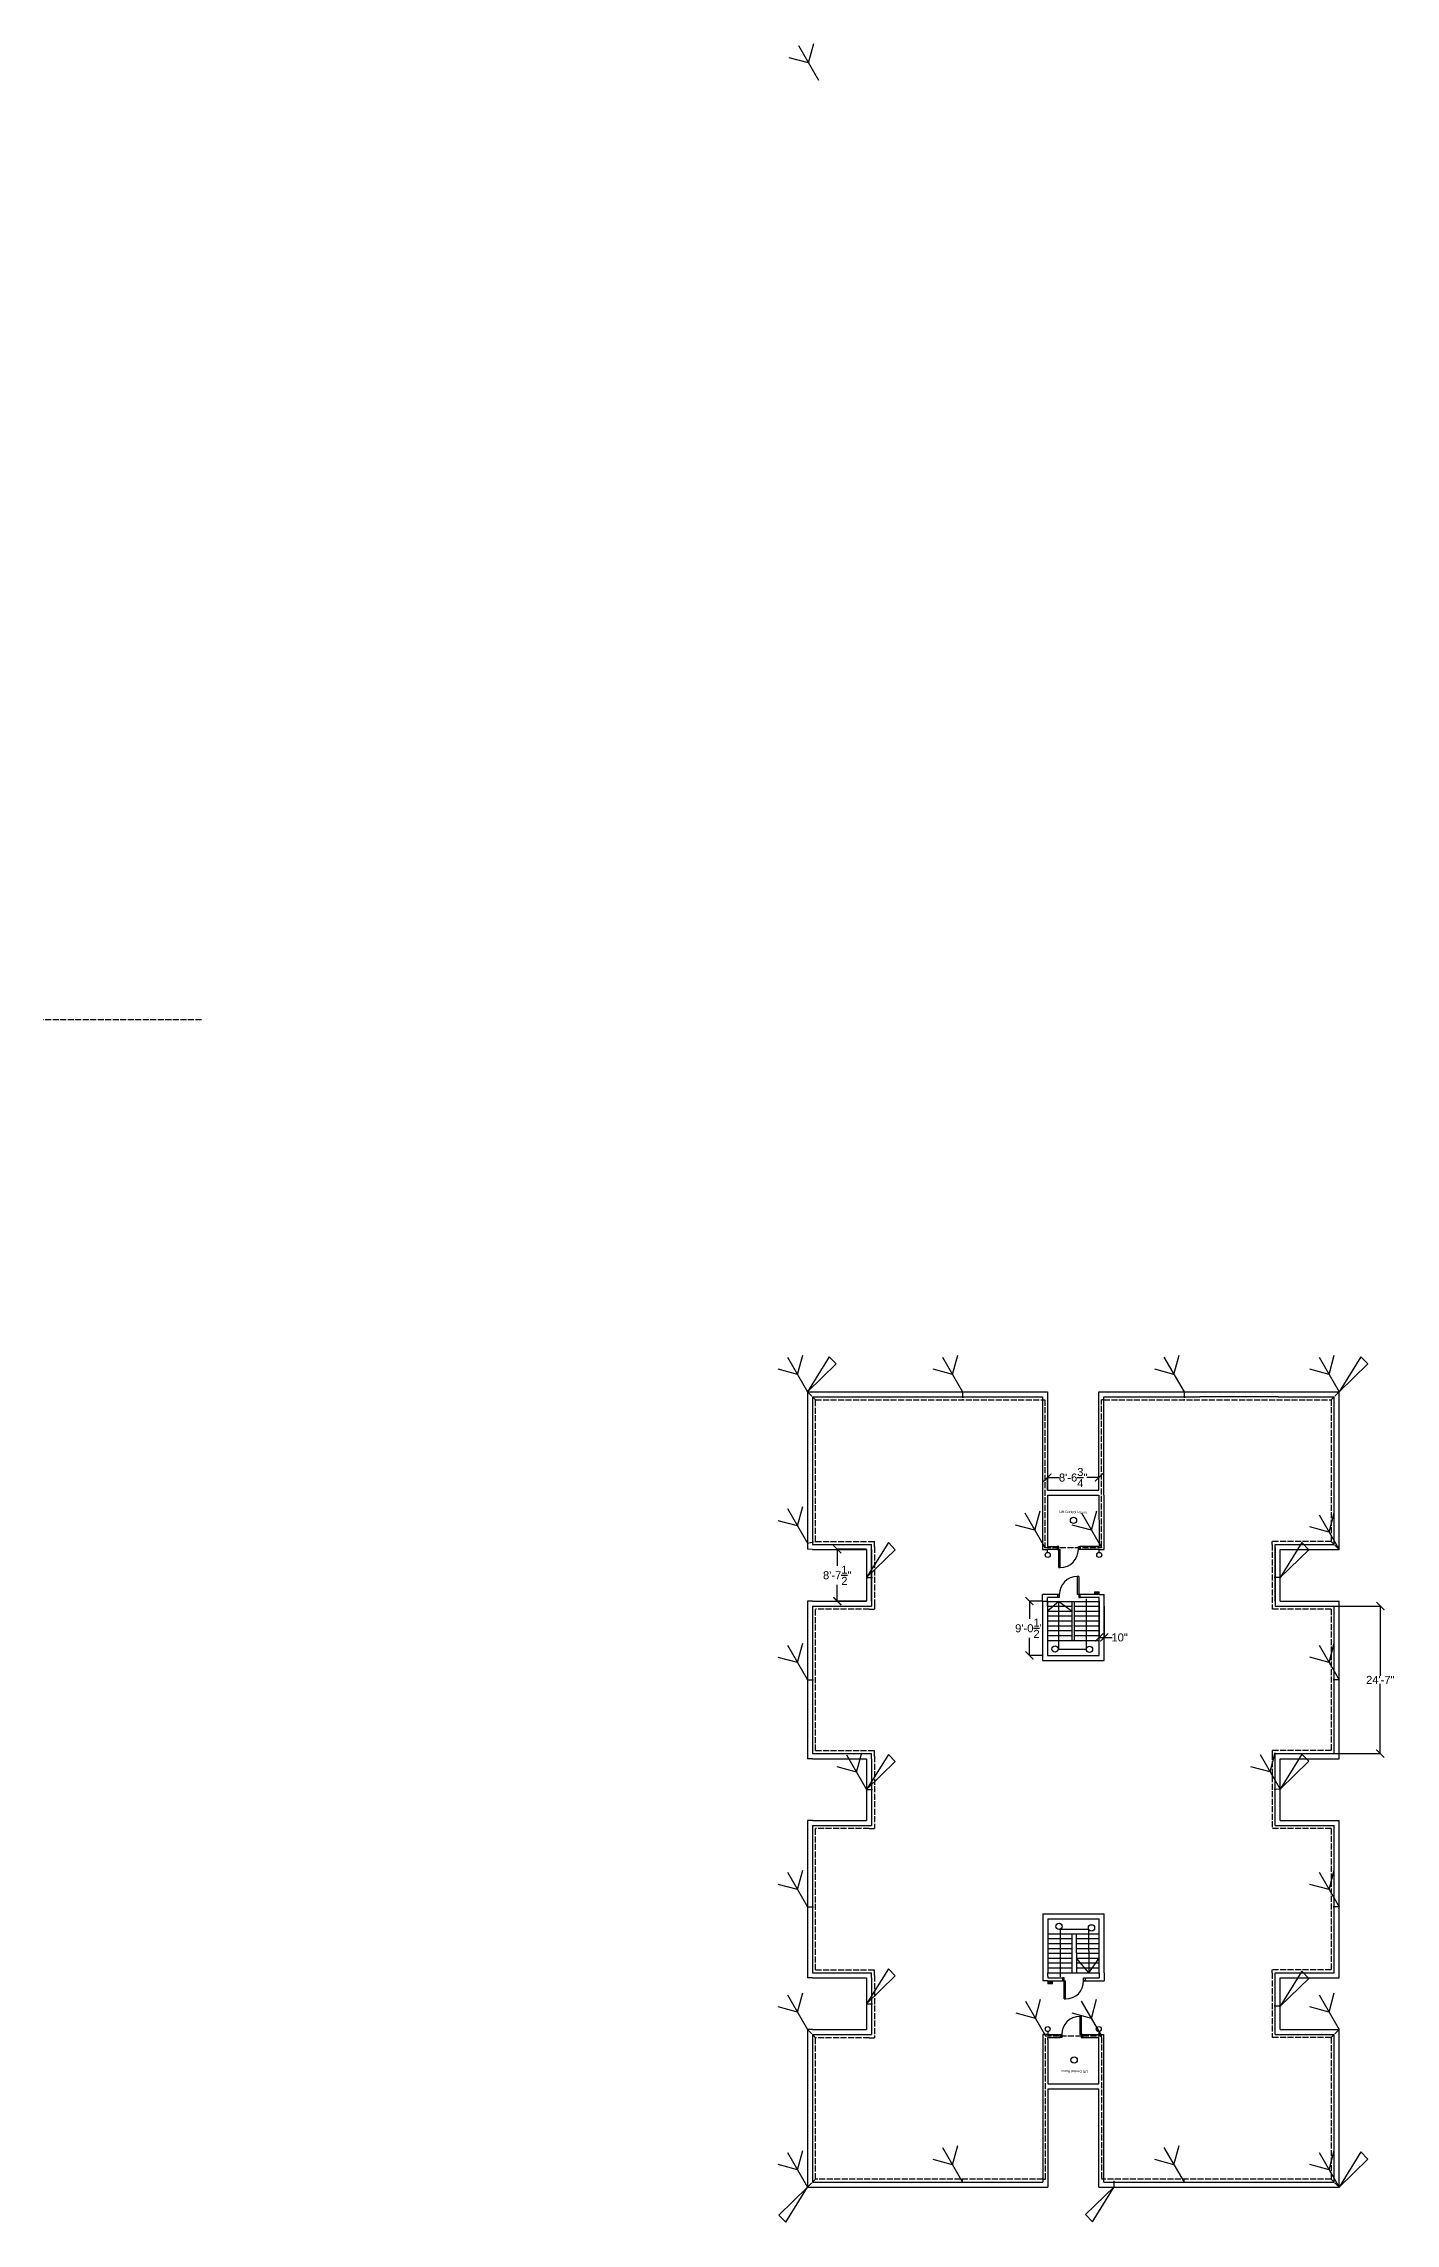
# Model space of a CAD drawing. Header units: inches. Extents: x 1414 to 6047, y 753 to 5111.
# Drawn here: x 1414 to 4116, y 753 to 5111 of the extents above; entities that cross this region are included whole.
import ezdxf

# ---------------------------------------------------------------- set-up
doc = ezdxf.new("R2010")
doc.units = ezdxf.units.IN
doc.header["$MEASUREMENT"] = 0
doc.linetypes.add('ACAD_ISO02W100', pattern=[15, 12, -3])
doc.linetypes.add('HIDDEN', pattern=[0.375, 0.25, -0.125])
doc.layers.add('Conduit_SB_SDB', color=50, linetype='HIDDEN', lineweight=18)
doc.layers.add('emmergency switch', color=10, linetype='Continuous', lineweight=18)
for name, color, linetype in [('Dimension', 212, 'Continuous'), ('Door1', 200, 'Continuous'), ('EARTH CONDUCTOR', 170, 'Continuous'), ('Fitting4', 140, 'Continuous'), ('Fittings', 140, 'Continuous'), ('light', 2, 'Continuous'), ('LIGHTNING POLE', 80, 'Continuous'), ('ROOF CONDUCTOR', 140, 'ACAD_ISO02W100'), ('stairs', 240, 'Continuous')]:
    doc.layers.add(name, color=color, linetype=linetype)
doc.styles.get("Standard").update_dxf_attribs({"font": 'arial.ttf'})
doc.styles.add('style2', font='arial.ttf', dxfattribs={"height": 5})
doc.dimstyles.get("Standard").update_dxf_attribs({"dimtxt": 16, "dimasz": 16, "dimexe": 0.18, "dimexo": 0.0625, "dimgap": 0.09, "dimtad": 0, "dimtih": 1, "dimtoh": 1, "dimzin": 0, "dimdsep": 46, "dimlunit": 4, "dimtxsty": 'Standard', "dimblk": 'ARCHTICK', "dimcen": 0.09, "dimclrt": 256, "dimadec": 0, "dimazin": 0, "dimtfac": 1, "dimtofl": 0, "dimtmove": 0, "dimatfit": 3, "dimfxl": 1, "dimtolj": 1, "dimtzin": 0, "dimarcsym": 0})

# ---------------------------------------------------------------- blocks, each defined once
blk = doc.blocks.new('_ArchTick')
at = {"color": 0, "linetype": 'ByBlock', "const_width": 0.15}
blk.add_lwpolyline([(-0.5, -0.5), (0.5, 0.5)], dxfattribs=at)
blk = doc.blocks.new('*D1')
at = {"layer": 'Defpoints', "color": 0, "transparency": 16777216}
for p in [(3993.3, 1987.6), (3993.3, 1692.6), (4085.6, 1692.6)]:
    blk.add_point(p, dxfattribs=at)
at = {"layer": 'Dimension', "color": 0, "lineweight": -2, "transparency": 16777216}
for p, q in [((3993.4, 1987.6), (4085.8, 1987.6)), ((4085.6, 1987.6), (4085.6, 1848.2)), ((4085.6, 1692.6), (4085.6, 1831.9)), ((3993.4, 1692.6), (4085.8, 1692.6))]:
    blk.add_line(p, q, dxfattribs=at)
at = {"layer": 'Dimension', "color": 0, "lineweight": -2, "transparency": 16777216, "xscale": 16, "yscale": 16, "zscale": 16}
for p, rotation in [((4085.6, 1987.6), 90), ((4085.6, 1692.6), 270)]:
    blk.add_blockref('_ArchTick', p, dxfattribs=dict(at, rotation=rotation))
at = {"layer": 'Dimension', "transparency": 16777216, "insert": (4085.6, 1840.1), "char_height": 16, "attachment_point": 5}
blk.add_mtext('\\A1;24\'-7"', dxfattribs=at)
blk = doc.blocks.new('*D3')
at = {"layer": 'Defpoints', "color": 0, "transparency": 16777216}
for p in [(3059, 2101.1), (3000.3, 1997.6), (3059, 1997.6)]:
    blk.add_point(p, dxfattribs=at)
at = {"layer": 'Dimension', "color": 0, "lineweight": -2, "transparency": 16777216}
for p, q in [((3059, 2101.1), (3000.1, 2101.1)), ((3000.3, 2101.1), (3000.3, 2068.3)), ((3000.3, 1997.6), (3000.3, 2030.4)), ((3059, 1997.6), (3000.1, 1997.6))]:
    blk.add_line(p, q, dxfattribs=at)
at = {"layer": 'Dimension', "color": 0, "lineweight": -2, "transparency": 16777216, "xscale": 16, "yscale": 16, "zscale": 16}
for p, rotation in [((3000.3, 2101.1), 90), ((3000.3, 1997.6), 270)]:
    blk.add_blockref('_ArchTick', p, dxfattribs=dict(at, rotation=rotation))
at = {"layer": 'Dimension', "transparency": 16777216, "insert": (3000.3, 2049.3), "char_height": 16, "attachment_point": 5}
blk.add_mtext('\\A1;8\'-7{\\H1x;\\S1/2;}"', dxfattribs=at)
blk = doc.blocks.new('*D7')
at = {"layer": 'Defpoints', "color": 0, "transparency": 16777216}
for p in [(3523.9, 1987.6), (3533.9, 1987.6), (3533.9, 1924.9)]:
    blk.add_point(p, dxfattribs=at)
at = {"layer": 'Dimension', "color": 0, "lineweight": -2, "transparency": 16777216}
for p, q in [((3523.9, 1987.5), (3523.9, 1924.7)), ((3533.9, 1987.5), (3533.9, 1924.7)), ((3523.9, 1924.9), (3533.9, 1924.9)), ((3533.9, 1924.9), (3549.9, 1924.9))]:
    blk.add_line(p, q, dxfattribs=at)
at = {"layer": 'Dimension', "color": 0, "lineweight": -2, "transparency": 16777216, "xscale": 16, "yscale": 16, "zscale": 16, "rotation": 180}
blk.add_blockref('_ArchTick', (3523.9, 1924.9), dxfattribs=at)
at = {"layer": 'Dimension', "color": 0, "lineweight": -2, "transparency": 16777216, "xscale": 16, "yscale": 16, "zscale": 16}
blk.add_blockref('_ArchTick', (3533.9, 1924.9), dxfattribs=at)
at = {"layer": 'Dimension', "transparency": 16777216, "insert": (3564.6, 1924.9), "char_height": 16, "attachment_point": 5}
blk.add_mtext('\\A1;10"', dxfattribs=at)
blk = doc.blocks.new('*D8')
at = {"layer": 'Defpoints', "color": 0, "transparency": 16777216}
for p in [(3523.2, 2244.6), (3420.4, 2219.6), (3523.2, 2219.6)]:
    blk.add_point(p, dxfattribs=at)
at = {"layer": 'Dimension', "color": 0, "lineweight": -2, "transparency": 16777216}
for p, q in [((3420.4, 2219.6), (3420.4, 2244.8)), ((3420.4, 2244.6), (3444.4, 2244.6)), ((3523.2, 2244.6), (3499.3, 2244.6)), ((3523.2, 2219.6), (3523.2, 2244.8))]:
    blk.add_line(p, q, dxfattribs=at)
at = {"layer": 'Dimension', "color": 0, "lineweight": -2, "transparency": 16777216, "xscale": 16, "yscale": 16, "zscale": 16, "rotation": 180}
blk.add_blockref('_ArchTick', (3420.4, 2244.6), dxfattribs=at)
at = {"layer": 'Dimension', "color": 0, "lineweight": -2, "transparency": 16777216, "xscale": 16, "yscale": 16, "zscale": 16}
blk.add_blockref('_ArchTick', (3523.2, 2244.6), dxfattribs=at)
at = {"layer": 'Dimension', "transparency": 16777216, "insert": (3471.8, 2244.6), "char_height": 16, "attachment_point": 5}
blk.add_mtext('\\A1;8\'-6{\\H1x;\\S3/4;}"', dxfattribs=at)
blk = doc.blocks.new('*D9')
at = {"layer": 'Defpoints', "color": 0, "transparency": 16777216}
for p in [(3410.3, 1997.5), (3384.3, 1889), (3410.5, 1889)]:
    blk.add_point(p, dxfattribs=at)
at = {"layer": 'Dimension', "color": 0, "lineweight": -2, "transparency": 16777216}
for p, q in [((3410.3, 1997.5), (3384.1, 1997.5)), ((3384.3, 1997.5), (3384.3, 1962.3)), ((3384.3, 1889), (3384.3, 1924.3)), ((3410.4, 1889), (3384.1, 1889))]:
    blk.add_line(p, q, dxfattribs=at)
at = {"layer": 'Dimension', "color": 0, "lineweight": -2, "transparency": 16777216, "xscale": 16, "yscale": 16, "zscale": 16}
for p, rotation in [((3384.3, 1997.5), 90), ((3384.3, 1889), 270)]:
    blk.add_blockref('_ArchTick', p, dxfattribs=dict(at, rotation=rotation))
at = {"layer": 'Dimension', "transparency": 16777216, "insert": (3384.3, 1943.3), "char_height": 16, "attachment_point": 5}
blk.add_mtext('\\A1;9\'-0{\\H1x;\\S1/2;}"', dxfattribs=at)
blk = doc.blocks.new('LIGHTNING ARRESTOR')
at = {"layer": 'LIGHTNING POLE'}
for p, q in [((1457.2, 3091.7), (1418.6, 3102.2)), ((1437.2, 3126.4), (1477.2, 3057.1)), ((1457.2, 3091.7), (1467.6, 3130.4))]:
    blk.add_line(p, q, dxfattribs=at)
blk = doc.blocks.new('LIGHTNING  ARRESTOR')
at = {"layer": 'LIGHTNING POLE'}
blk.add_blockref('LIGHTNING ARRESTOR', (-1477.2, -3057.1), dxfattribs=at)
blk = doc.blocks.new('DOWN  CONDUCTOR')
at = {"layer": 'EARTH CONDUCTOR'}
for p, q in [((-40, 69.3), (-57.3, 59.3)), ((-57.3, 59.3), (0, 0)), ((-40, 69.3), (0, 0))]:
    blk.add_line(p, q, dxfattribs=at)
blk = doc.blocks.new('Door1')
for p, q in [((0, 0), (0, 6)), ((0, 6), (3, 6)), ((3, 0), (0, 0)), ((3, 6), (3, 0)), ((42, 42), (39, 42)), ((39, 42), (39, 6)), ((45, 6), (39, 6)), ((42, 42), (42, 0)), ((42, 0), (45, 0)), ((45, 0), (45, 6))]:
    blk.add_line(p, q)
blk.add_arc((39, 6), 36, 90, 180)
blk = doc.blocks.new('Ceiling Light Fitting')
at = {"layer": 'Fittings'}
blk.add_circle((0, 0), 25.2, dxfattribs=at)
blk = doc.blocks.new('wall light')
at = {"layer": 'Fitting4'}
blk.add_line((-6, 0), (0, 0), dxfattribs=at)
at = {"layer": 'Fitting4', "lineweight": -3}
blk.add_circle((-11, -0.4), 5.03, dxfattribs=at)
blk = doc.blocks.new('emergrncy switch')
h = blk.add_hatch()
h.set_pattern_fill('ANSI33', color=256)
h.paths.add_polyline_path([(9.5, 0), (0, 0), (0, -5.5), (9.5, -5.5)])
at = {"layer": 'emmergency switch'}
for p, q in [((0, 0), (9.5, 0)), ((0, -5.5), (0, 0)), ((9.5, 0), (9.5, -5.5)), ((9.5, -5.5), (0, -5.5))]:
    blk.add_line(p, q, dxfattribs=at)

msp = doc.modelspace()

# ---------------------------------------------------------------- linework, layer by layer
for p, q in [((2941.043, 2416.064), (3420.417, 2416.064)), ((2941.043, 2416.064), (2941.043, 2101.105)), ((2951.043, 2406.064), (2951.043, 2111.064)), ((2951.043, 2406.064), (3410.423, 2406.064)), ((3410.423, 2406.064), (3410.537, 2209.564)), ((3420.417, 2416.064), (3420.531, 2219.564)), ((3523.217, 2416.064), (4003.293, 2416.064)), ((3523.225, 2219.564), (3523.217, 2416.064)), ((3533.217, 2416.064), (3533.217, 2416.064)), ((3533.218, 2406.064), (3724.916, 2406.064)), ((3533.225, 2209.564), (3533.218, 2406.064)), ((3881.293, 2406.064), (3724.916, 2406.064)), ((3881.293, 2406.064), (3993.293, 2406.064)), ((3993.293, 2287.929), (3993.293, 2406.064)), ((4003.293, 2101.064), (4003.293, 2416.064)), ((3993.293, 2287.929), (3993.301, 2287.929)), ((3993.293, 2281.929), (3993.301, 2287.929)), ((3993.293, 2111.064), (3993.293, 2281.929)), ((3993.293, 2281.929), (3993.293, 2281.929)), ((3410.537, 2209.564), (3410.772, 2111.064)), ((3420.417, 2219.564), (3523.217, 2219.564)), ((3420.417, 2209.564), (3523.217, 2209.564)), ((3420.537, 2209.564), (3420.42, 2209.564)), ((3420.42, 2209.564), (3420.449, 2111.064)), ((3523.217, 2219.564), (3523.225, 2219.564)), ((3523.217, 2219.564), (3523.225, 2219.564)), ((3523.217, 2209.564), (3523.225, 2209.564)), ((3523.217, 2209.564), (3523.247, 2209.564)), ((3523.247, 2209.564), (3523.542, 2111.064)), ((3533.225, 2209.564), (3533.393, 2111.064)), ((2951.043, 2101.064), (2941.043, 2101.105)), ((2951.043, 2111.064), (3059.043, 2111.064)), ((2951.043, 2101.064), (3059.043, 2101.064)), ((3059.043, 2111.064), (3069.043, 2111.064)), ((3059.043, 2101.064), (3059.043, 1997.564)), ((3069.043, 2101.064), (3069.043, 2111.064)), ((3069.043, 2101.064), (3069.043, 1997.564)), ((3069.043, 1997.564), (3069.043, 2101.064)), ((3410.772, 2111.064), (3410.772, 2100.852)), ((3410.772, 2100.852), (3420.47, 2100.846)), ((3420.449, 2111.064), (3420.458, 2106.571)), ((3420.458, 2106.571), (3440.137, 2106.611)), ((3440.138, 2100.834), (3420.471, 2100.846)), ((3440.137, 2106.611), (3440.134, 2100.834)), ((3523.531, 2106.782), (3485.137, 2106.782)), ((3485.137, 2106.782), (3485.138, 2100.806)), ((3523.531, 2100.782), (3485.138, 2100.806)), ((3523.542, 2111.064), (3523.531, 2106.782)), ((3523.531, 2100.782), (3533.477, 2100.776)), ((3523.542, 2100.782), (3533.477, 2100.768)), ((3533.393, 2111.064), (3533.393, 2100.776)), ((3533.477, 2100.776), (3533.477, 2100.768)), ((3875.293, 2111.064), (3993.293, 2111.064)), ((3875.293, 2101.064), (3875.293, 2111.064)), ((3875.293, 2105.064), (3875.293, 1987.564)), ((3875.293, 1997.505), (3875.293, 2100.564)), ((3885.293, 1997.564), (3885.293, 2101.064)), ((3885.293, 2101.064), (3993.293, 2101.064)), ((3993.293, 2101.064), (4003.293, 2101.064)), ((3410.342, 1997.55), (3410.342, 2010.755)), ((3444.106, 2010.755), (3410.342, 2010.755)), ((3420.449, 1997.05), (3420.449, 2004.755)), ((3444.106, 2004.755), (3420.449, 2004.755)), ((3441.106, 2004.755), (3441.106, 2010.755)), ((3523.888, 2010.755), (3480.106, 2010.755)), ((3523.888, 2004.755), (3483.106, 2004.755)), ((3486.106, 2004.755), (3486.106, 2010.755)), ((3523.888, 2010.755), (3533.896, 2010.755)), ((3523.888, 1997.55), (3523.888, 2004.755)), ((3533.896, 1997.547), (3533.896, 2010.755)), ((2951.043, 1997.564), (2941.043, 1997.688)), ((2941.043, 1997.688), (2941.043, 1682.24)), ((2951.043, 1997.564), (3059.043, 1997.564)), ((2951.043, 1987.564), (2951.043, 1692.564)), ((2951.043, 1987.564), (3059.043, 1987.564)), ((3059.043, 1987.564), (3069.043, 1987.564)), ((3069.043, 1997.564), (3069.043, 1987.564)), ((3410.342, 1997.55), (3420.388, 1997.55)), ((3410.342, 1997.55), (3410.463, 1879.05)), ((3420.388, 1997.55), (3420.38, 1987.564)), ((3420.38, 1987.564), (3420.388, 1997.55)), ((3420.38, 1987.564), (3420.478, 1889.05)), ((3523.857, 1889.05), (3523.923, 1987.564)), ((3523.888, 1997.55), (3523.923, 1987.564)), ((3523.923, 1987.564), (3523.888, 1997.55)), ((3533.82, 1879.047), (3533.896, 1997.547)), ((3875.293, 1987.564), (3993.293, 1987.564)), ((3885.293, 1997.564), (3993.293, 1997.564)), ((3993.293, 1997.564), (4003.293, 1997.564)), ((3993.293, 1692.564), (3993.293, 1987.564)), ((4003.293, 1682.564), (4003.293, 1997.564)), ((3410.463, 1879.05), (3523.866, 1879.05)), ((3420.478, 1889.05), (3523.857, 1889.05)), ((3523.864, 1879.05), (3533.82, 1879.047)), ((2951.043, 1682.564), (2941.043, 1682.24)), ((2951.043, 1692.564), (3069.043, 1692.564)), ((2951.043, 1682.564), (3059.043, 1682.564)), ((3059.043, 1682.564), (3059.043, 1559.064)), ((3069.043, 1682.564), (3069.043, 1692.564)), ((3069.043, 1682.564), (3069.043, 1559.064)), ((3875.293, 1549.064), (3875.293, 1692.564)), ((3875.293, 1692.564), (3993.293, 1692.564)), ((3885.293, 1559.064), (3885.293, 1682.564)), ((3885.293, 1682.564), (3993.293, 1682.564)), ((3993.293, 1682.564), (4003.293, 1682.564)), ((2951.043, 1559.064), (2941.043, 1558.98)), ((2941.043, 1558.98), (2941.043, 1244.078)), ((2951.043, 1559.064), (3059.043, 1559.064)), ((2951.043, 1549.064), (2951.043, 1254.064)), ((2951.043, 1549.064), (3069.043, 1549.064)), ((3069.043, 1559.064), (3069.043, 1549.064)), ((3875.293, 1549.064), (3993.293, 1549.064)), ((3885.293, 1559.064), (3993.293, 1559.064)), ((3993.293, 1559.064), (4003.293, 1559.064)), ((3993.293, 1254.064), (3993.293, 1549.064)), ((4003.293, 1244.064), (4003.293, 1559.064)), ((3410.982, 1372.564), (3533.496, 1372.564)), ((3410.982, 1372.564), (3411.103, 1254.054)), ((3421.002, 1362.564), (3523.502, 1362.564)), ((3421.002, 1362.564), (3421.11, 1254.064)), ((3523.428, 1254.064), (3523.502, 1362.564)), ((3533.42, 1254.06), (3533.496, 1372.564)), ((2951.043, 1244.064), (2941.043, 1244.078)), ((2951.043, 1254.064), (3069.043, 1254.064)), ((2951.043, 1244.064), (3059.043, 1244.064)), ((3059.043, 1244.064), (3059.043, 1141.064)), ((3069.043, 1244.064), (3069.043, 1254.064)), ((3069.043, 1244.064), (3069.043, 1141.064)), ((3411.103, 1254.054), (3411.103, 1244.054)), ((3411.103, 1244.054), (3411.103, 1238.194)), ((3421.11, 1238.194), (3411.103, 1238.194)), ((3421.11, 1248.054), (3421.11, 1254.064)), ((3421.11, 1248.054), (3421.11, 1244.194)), ((3421.11, 1244.194), (3453.753, 1244.194)), ((3421.11, 1238.194), (3453.753, 1238.194)), ((3450.753, 1244.194), (3450.753, 1238.194)), ((3492.753, 1244.194), (3523.428, 1244.194)), ((3492.753, 1238.194), (3523.428, 1238.194)), ((3495.753, 1244.194), (3495.753, 1238.194)), ((3523.428, 1254.064), (3523.428, 1254.054)), ((3523.428, 1254.064), (3523.428, 1248.054)), ((3523.428, 1248.054), (3523.428, 1244.194)), ((3523.428, 1238.194), (3533.42, 1238.194)), ((3533.42, 1254.06), (3533.42, 1244.054)), ((3533.42, 1244.054), (3533.42, 1238.194)), ((3875.293, 1131.064), (3875.293, 1254.064)), ((3875.293, 1254.064), (3993.293, 1254.064)), ((3885.293, 1141.064), (3885.293, 1244.064)), ((3885.293, 1244.064), (3993.293, 1244.064)), ((3993.293, 1244.064), (4003.293, 1244.064)), ((2951.043, 1141.064), (2941.043, 1141.106)), ((2941.043, 1141.106), (2941.043, 826.064)), ((2951.043, 1141.064), (3059.043, 1141.064)), ((3069.043, 1141.064), (3069.043, 1131.064)), ((3885.293, 1141.064), (3993.293, 1141.064)), ((3993.293, 1141.064), (4003.293, 1141.064)), ((4003.293, 826.064), (4003.293, 1141.064)), ((2951.043, 1131.064), (2951.043, 836.064)), ((2951.043, 1131.064), (3069.043, 1131.064)), ((3411.229, 1131.064), (3411.341, 1022.554)), ((3421.233, 1131.064), (3411.229, 1131.064)), ((3421.233, 1131.064), (3448.894, 1131.064)), ((3421.233, 1125.064), (3445.894, 1125.064)), ((3421.242, 1121.064), (3421.233, 1125.064)), ((3421.233, 1121.064), (3421.242, 1121.064)), ((3421.242, 1121.064), (3421.331, 1032.564)), ((3445.894, 1131.064), (3445.894, 1125.064)), ((3487.891, 1131.064), (3523.345, 1131.064)), ((3490.894, 1125.064), (3490.894, 1131.064)), ((3490.894, 1125.064), (3523.339, 1125.064)), ((3523.279, 1032.564), (3523.339, 1120.995)), ((3523.339, 1120.995), (3523.339, 1125.064)), ((3523.345, 1131.064), (3533.342, 1131.064)), ((3523.345, 1131.064), (3523.345, 1131.064)), ((3533.272, 1022.557), (3533.342, 1131.064)), ((3875.293, 1131.064), (3993.293, 1131.064)), ((3993.293, 836.064), (3993.293, 1131.064)), ((3411.221, 1032.564), (3411.335, 836.064)), ((3411.33, 1032.564), (3411.221, 1032.564)), ((3421.341, 1022.564), (3421.226, 1022.564)), ((3421.226, 1022.564), (3421.341, 826.064)), ((3421.341, 1032.564), (3421.331, 1032.564)), ((3421.341, 1032.564), (3523.28, 1032.564)), ((3421.341, 1022.564), (3523.28, 1022.564)), ((3523.28, 826.064), (3523.272, 1022.564)), ((3533.28, 836.064), (3533.272, 1032.564)), ((2951.043, 836.064), (3411.335, 836.064)), ((3533.28, 836.064), (3993.293, 836.064)), ((2941.043, 826.064), (3421.341, 826.064)), ((3411.341, 826.064), (3411.341, 826.058)), ((3523.28, 826.064), (4003.293, 826.064))]:
    msp.add_line(p, q)
at = {"layer": 'ROOF CONDUCTOR'}
for p, q in [((1729.454, 3159.605), (1414.2, 3159.605)), ((2941.043, 2416.064), (2957.043, 2400.064)), ((2957.043, 2400.064), (3410.426, 2400.064)), ((2957.043, 2117.064), (2957.043, 2400.064)), ((3250.686, 2416.064), (3250.686, 2400.064)), ((3410.426, 2400.064), (3415.426, 2400.064)), ((3415.426, 2400.064), (3415.426, 2105.958)), ((3528.536, 2105.834), (3528.536, 2400.064)), ((3533.218, 2400.064), (3528.536, 2400.064)), ((3533.218, 2400.064), (3987.293, 2400.064)), ((3693.293, 2416.064), (3693.293, 2400.064)), ((4003.293, 2416.064), (3987.293, 2400.064)), ((3987.293, 2400.064), (3987.293, 2117.064)), ((2941.043, 2113.173), (2957.043, 2117.064)), ((2957.043, 2117.064), (3064.043, 2117.064)), ((3064.043, 2117.064), (3075.043, 2117.064)), ((3075.043, 2106.064), (3075.043, 2117.064)), ((3075.043, 2106.064), (3075.043, 1992.564)), ((3415.426, 2105.958), (3415.426, 2104.581)), ((3415.426, 2104.581), (3528.536, 2104.581)), ((3528.536, 2105.318), (3528.536, 2104.581)), ((3528.536, 2100.779), (3528.536, 2100.775)), ((3987.293, 2117.064), (3869.293, 2117.064)), ((3869.293, 2111.064), (3869.293, 2117.064)), ((3869.293, 2111.064), (3869.293, 1981.564)), ((4003.293, 2101.064), (3987.293, 2117.064)), ((3993.293, 2113.173), (3993.293, 2113.173)), ((3059.043, 2044.439), (3075.043, 2044.439)), ((3885.293, 2044.439), (3869.293, 2044.439)), ((2957.043, 1698.564), (2957.043, 1981.564)), ((3064.043, 1981.564), (2957.043, 1981.564)), ((3064.043, 1981.564), (3075.043, 1981.564)), ((3075.043, 1992.564), (3075.043, 1981.564)), ((3987.293, 1981.564), (3869.293, 1981.564)), ((3987.293, 1981.564), (3987.293, 1698.564)), ((2941.043, 1839.964), (2957.043, 1840.064)), ((4003.293, 1840.064), (3987.293, 1840.089)), ((2957.043, 1698.564), (3075.043, 1698.564)), ((3075.043, 1687.564), (3075.043, 1698.564)), ((3075.043, 1687.564), (3075.043, 1543.064)), ((3987.293, 1698.564), (3869.293, 1698.564)), ((3869.293, 1698.564), (3869.293, 1692.564)), ((3869.293, 1692.564), (3869.293, 1543.064)), ((3059.043, 1620.814), (3075.043, 1620.814)), ((3885.293, 1621.45), (3869.293, 1620.814)), ((2957.043, 1536.751), (2957.043, 1543.064)), ((3064.043, 1543.064), (2957.043, 1543.064)), ((2957.043, 1260.064), (2957.043, 1536.751)), ((3064.043, 1548.945), (3064.043, 1549.064)), ((3064.043, 1543.064), (3075.043, 1543.064)), ((3987.293, 1543.064), (3869.293, 1543.064)), ((3987.293, 1543.064), (3987.293, 1260.064)), ((2941.043, 1386.222), (2957.043, 1386.222)), ((4003.293, 1386.222), (3987.293, 1386.222)), ((2957.043, 1260.064), (3075.043, 1260.064)), ((3075.043, 1249.064), (3075.043, 1260.064)), ((3075.043, 1249.064), (3075.043, 1124.72)), ((3987.293, 1260.064), (3869.293, 1260.064)), ((3869.293, 1254.064), (3869.293, 1260.064)), ((3869.293, 1254.064), (3869.293, 1125.064)), ((3059.043, 1192.564), (3075.043, 1192.564)), ((3885.293, 1187.439), (3869.293, 1187.439)), ((2941.043, 1141.106), (2957.043, 1124.67)), ((2941.043, 1135.67), (2941.043, 1135.67)), ((3987.293, 1141.064), (3987.293, 1140.797)), ((4003.293, 1141.064), (3987.293, 1125.064)), ((2957.043, 841.911), (2957.043, 1124.67)), ((3064.043, 1124.67), (2957.043, 1124.67)), ((3064.043, 1124.67), (3075.043, 1124.67)), ((3416.231, 1128.609), (3523.342, 1128.537)), ((3416.331, 842.064), (3416.331, 1126.063)), ((3523.342, 1128.537), (3528.342, 1128.537)), ((3528.342, 1125.991), (3528.342, 1128.537)), ((3528.342, 1125.991), (3528.342, 842.064)), ((3987.293, 1125.064), (3869.293, 1125.064)), ((3987.293, 1125.064), (3987.293, 842.064)), ((2941.043, 826.064), (2957.043, 842.064)), ((3411.331, 842.064), (2957.043, 842.064)), ((3250.686, 836.064), (3250.686, 842.064)), ((3411.331, 842.064), (3416.331, 842.064)), ((3533.279, 842.064), (3528.342, 842.064)), ((3987.293, 842.064), (3533.279, 842.064)), ((3553.91, 826.79), (3553.91, 842.064)), ((3693.293, 836.064), (3693.293, 842.064)), ((4003.085, 825.861), (3987.293, 842.064)), ((3993.293, 836.064), (3993.293, 836.064))]:
    msp.add_line(p, q, dxfattribs=at)
at = {"layer": 'stairs'}
for p, q in [((3069.011, 2049.564), (3069.043, 2049.564)), ((3420.449, 1997.05), (3523.877, 1997.05)), ((3443.224, 1997.05), (3420.449, 1977.55)), ((3420.449, 1987.3), (3469.817, 1987.3)), ((3420.449, 1977.55), (3469.845, 1977.55)), ((3420.449, 1967.8), (3469.874, 1967.8)), ((3442.943, 1901.13), (3443.224, 1997.05)), ((3443.224, 1997.05), (3469.845, 1977.55)), ((3470.018, 1919.05), (3469.788, 1997.043)), ((3474.768, 1919.05), (3474.538, 1997.057)), ((3474.567, 1987.3), (3523.877, 1987.3)), ((3474.595, 1977.55), (3523.877, 1977.55)), ((3474.624, 1967.8), (3523.877, 1967.8)), ((3497.968, 2002.113), (3497.968, 1901.13)), ((3420.449, 1958.05), (3469.903, 1958.05)), ((3420.449, 1948.3), (3469.932, 1948.3)), ((3420.449, 1938.55), (3469.96, 1938.55)), ((3420.449, 1928.8), (3469.989, 1928.8)), ((3420.449, 1919.05), (3523.877, 1919.05)), ((3474.653, 1958.05), (3523.877, 1958.05)), ((3474.682, 1948.3), (3523.877, 1948.3)), ((3474.71, 1938.55), (3523.877, 1938.55)), ((3474.739, 1928.8), (3523.877, 1928.8)), ((3497.968, 1901.13), (3442.943, 1901.13)), ((3470.107, 1889.043), (3470.107, 1889.05)), ((3421.002, 1332.564), (3523.502, 1332.564)), ((3421.002, 1322.814), (3469.506, 1322.814)), ((3421.002, 1313.064), (3469.538, 1313.064)), ((3446.188, 1246.455), (3446.188, 1341.856)), ((3446.188, 1341.856), (3502.1, 1341.856)), ((3469.73, 1254.031), (3469.475, 1332.564)), ((3478.853, 1254.064), (3478.594, 1332.564)), ((3478.626, 1322.814), (3523.502, 1322.814)), ((3478.658, 1313.064), (3523.502, 1313.064)), ((3502.1, 1341.856), (3502.96, 1254.064)), ((3421.002, 1303.314), (3469.57, 1303.314)), ((3421.002, 1293.564), (3469.602, 1293.564)), ((3421.002, 1283.814), (3469.633, 1283.814)), ((3421.002, 1274.064), (3469.665, 1274.064)), ((3421.002, 1264.314), (3469.697, 1264.314)), ((3478.69, 1303.314), (3523.502, 1303.314)), ((3478.722, 1293.564), (3523.502, 1293.564)), ((3478.754, 1283.814), (3523.502, 1283.814)), ((3502.96, 1254.064), (3478.754, 1283.814)), ((3478.787, 1274.064), (3523.502, 1274.064)), ((3478.819, 1264.314), (3523.502, 1264.314)), ((3502.96, 1254.064), (3523.448, 1283.814)), ((3421.11, 1254.064), (3523.428, 1254.064))]:
    msp.add_line(p, q, dxfattribs=at)

# ---------------------------------------------------------------- block references
at = {"layer": 'Door1', "rotation": 180}
for p in [(3485.137, 2106.703), (3495.753, 1244.194)]:
    msp.add_blockref('Door1', p, dxfattribs=at)
at = {"layer": 'Door1'}
for p in [(3441.106, 2004.755), (3445.894, 1125.064)]:
    msp.add_blockref('Door1', p, dxfattribs=at)
at = {"layer": 'EARTH CONDUCTOR'}
for p, rotation in [((2941.043, 2416.064), 284.2645970706683), ((4003.293, 2416.064), 284.2645970706683), ((3059.043, 2044.439), 284.2645970706683), ((3885.293, 2044.439), 284.2645970706683), ((3059.043, 1620.814), 284.2645970706683), ((3885.293, 1621.45), 284.2645970706683), ((3059.043, 1192.564), 284.2645970706683), ((3885.293, 1187.439), 284.2645970706683), ((4003.293, 826.064), 284.2645970706683), ((2941.043, 826.064), 104.2645970706683), ((3553.91, 826.79), 104.2645970706682)]:
    msp.add_blockref('DOWN  CONDUCTOR', p, dxfattribs=dict(at, rotation=rotation))
at = {"layer": 'emmergency switch', "rotation": 180}
msp.add_blockref('emergrncy switch', (3523.888, 2010.755), dxfattribs=at)
at = {"layer": 'emmergency switch'}
msp.add_blockref('emergrncy switch', (3421.11, 1238.194), dxfattribs=at)
at = {"layer": 'Fittings', "xscale": 0.25, "yscale": 0.25, "zscale": 0.25}
for p in [(3472.464, 2158.977), (3435.601, 1901.809), (3504.419, 1901.13), (3443.541, 1347.485), (3508.409, 1344.301), (3473.744, 1080.279)]:
    msp.add_blockref('Ceiling Light Fitting', p, dxfattribs=at)
at = {"layer": 'light'}
for p, rotation in [((3420.47, 2100.846), 90), ((3523.542, 2100.782), 90), ((3421.233, 1131.064), 270), ((3523.345, 1131.064), 270)]:
    msp.add_blockref('wall light', p, dxfattribs=dict(at, rotation=rotation))
at = {"layer": 'LIGHTNING POLE'}
for p in [(2962.891, 5038.161), (2941.043, 2416.064), (3250.686, 2416.064), (3693.293, 2416.064), (4003.293, 2416.064), (2941.043, 2113.173), (3415.426, 2104.581), (3528.536, 2104.581), (4003.293, 2101.064), (2941.043, 1839.964), (4003.293, 1840.064), (3059.043, 1620.814), (3885.293, 1621.45), (2941.043, 1386.222), (4003.293, 1386.222), (2941.043, 1141.106), (3416.231, 1128.609), (3528.093, 1128.537), (4003.293, 1141.064), (2941.043, 826.064), (3250.686, 836.064), (3693.293, 836.064), (4003.163, 825.937)]:
    msp.add_blockref('LIGHTNING  ARRESTOR', p, dxfattribs=at)

# ---------------------------------------------------------------- texts
at = {"layer": 'Conduit_SB_SDB', "style": 'style2'}
for rotation, p in [(358.791035, (3444.171, 2173.837)), (178.791035, (3501.406, 1059.302))]:
    msp.add_text('Lift Control Room', height=5, rotation=rotation, dxfattribs=at).set_placement(p)

# ---------------------------------------------------------------- dimensions: what is measured, and where the dimension line sits
at = {"layer": 'Dimension'}
for base, p1, p2, picture, middle in [((3523.225, 2244.629), (3420.417, 2219.564), (3523.225, 2219.564), '*D8', (3471.821, 2244.629)), ((3533.89, 1924.857), (3523.923, 1987.564), (3533.89, 1987.564), '*D7', (3564.637, 1924.857))]:
    dim = msp.add_linear_dim(base=base, p1=p1, p2=p2, dimstyle='Standard', dxfattribs=at)
    dim.commit()
    dim.dimension.update_dxf_attribs({"geometry": picture, "text_midpoint": middle})
for base, p1, p2, picture, middle in [((3000.256, 1997.564), (3059.043, 2101.064), (3059.043, 1997.564), '*D3', (3000.256, 2049.314)), ((3384.302, 1889.05), (3410.342, 1997.55), (3410.453, 1889.05), '*D9', (3384.302, 1943.3)), ((4085.586, 1692.564), (3993.293, 1987.564), (3993.293, 1692.564), '*D1', (4085.586, 1840.064))]:
    dim = msp.add_linear_dim(base=base, p1=p1, p2=p2, angle=90, dimstyle='Standard', dxfattribs=at)
    dim.commit()
    dim.dimension.update_dxf_attribs({"geometry": picture, "text_midpoint": middle})

doc.saveas('drawing.dxf')
